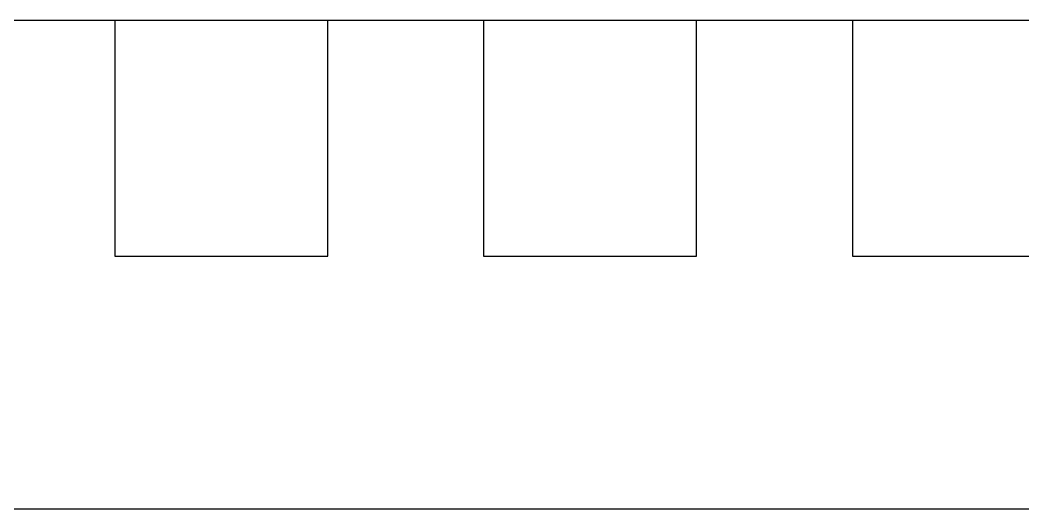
# Model space of a CAD drawing. Header units: metres. Extents: x 9271 to 18101, y 7802 to 23584.
# Drawn here: x 11559 to 12079, y 20824 to 21077 of the extents above; entities that cross this region are included whole.
import ezdxf

# ---------------------------------------------------------------- set-up
doc = ezdxf.new("R2010")
doc.units = ezdxf.units.M
for name, color, linetype in [('3', 3, 'Continuous'), ('4', 4, 'Continuous'), ('7', 7, 'Continuous')]:
    doc.layers.add(name, color=color, linetype=linetype)

msp = doc.modelspace()

# ---------------------------------------------------------------- linework, layer by layer
at = {"layer": '3'}
for points in [[(11608.17, 21077.28), (11608.17, 20954.88), (11718.57, 20954.88), (11718.57, 21077.28)], [(11799.37, 21077.28), (11799.37, 20954.88), (11909.77, 20954.88), (11909.77, 21077.28)], [(11990.57, 21077.28), (11990.57, 20954.88), (12100.97, 20954.88), (12100.97, 21077.28)]]:
    msp.add_lwpolyline(points, dxfattribs=at)
at = {"layer": '4'}
msp.add_line((11277.37, 20823.68), (14152.57, 20823.68), dxfattribs=at)
at = {"layer": '7'}
msp.add_line((10880.78, 21077.28), (14549.16, 21077.28), dxfattribs=at)

doc.saveas('drawing.dxf')
